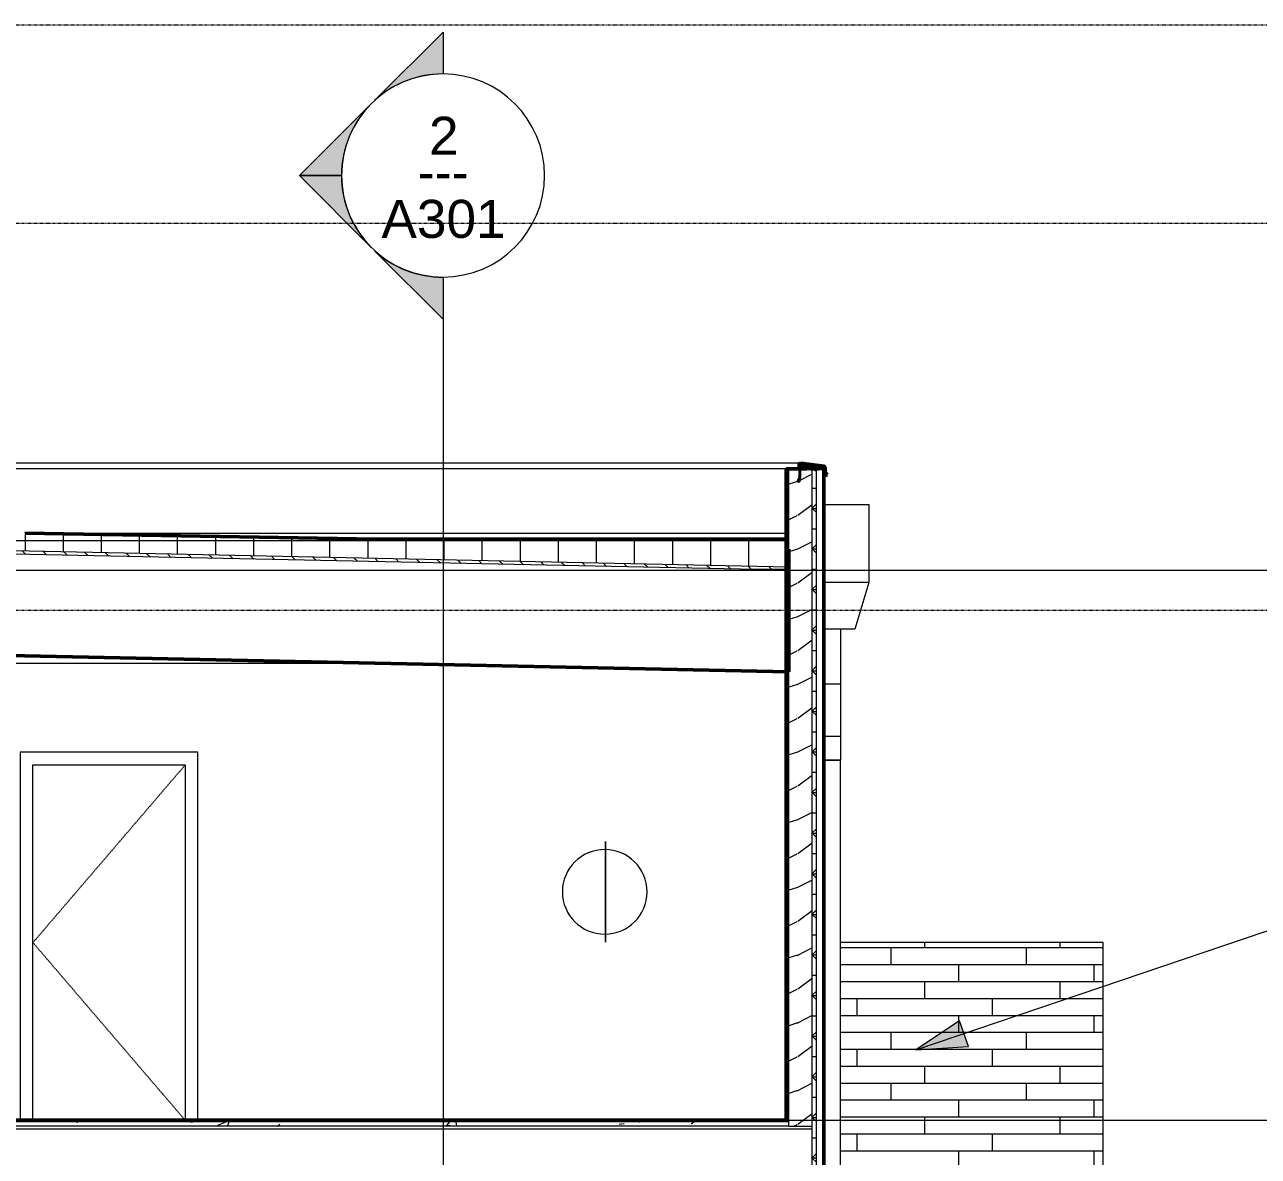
# Model space of a CAD drawing. Header units: inches. Extents: x -4169 to 1217, y -214 to 588.
# Drawn here: x 557.6 to 849.2, y 259.5 to 527 of the extents above; entities that cross this region are included whole.
import ezdxf

# ---------------------------------------------------------------- set-up
doc = ezdxf.new("R2010")
doc.units = ezdxf.units.IN
doc.header["$MEASUREMENT"] = 0
for name, pattern in [('Aligning Line 1_8_', [0.25, 0.125, -0.125]), ('Dash 1_16_', [0.125, 0.0625, -0.0625]), ('Grid Line 1_2_', [0.875, 0.5, -0.125, 0.125, -0.125])]:
    doc.linetypes.add(name, pattern=pattern)
for name, color, linetype, lineweight in [('0-5', 10, 'Continuous', 13), ('0-6', 90, 'Continuous', 5), ('0-7', 253, 'Continuous', 13), ('A-DOOR-1', 7, 'Dash 1_16_', 9), ('A-DOOR-FRAM-1', 7, 'Continuous', 9), ('A-FLOR-3', 192, 'Continuous', 50), ('A-FLOR-LEVL-1', 51, 'Grid Line 1_2_', 9), ('A-FLOR-MCUT', 51, 'Continuous', 13), ('A-FLOR-PATT-1', 8, 'Continuous', 9), ('A-GENM', 5, 'Continuous', 9), ('A-ROOF', 132, 'Continuous', 13), ('A-ROOF-1', 132, 'Continuous', 50), ('A-ROOF-PATT-1', 132, 'Continuous', 9), ('A-WALL', 113, 'Continuous', 13), ('A-WALL-1', 10, 'Continuous', 13), ('A-WALL-2', 113, 'Continuous', 50), ('A-WALL-PATT-3', 111, 'Continuous', 9), ('E-LITE-EQPM-1', 53, 'Continuous', 9), ('G-ANNO-SYMB', 111, 'Aligning Line 1_8_', 9), ('G-ANNO-SYMB-1', 254, 'Aligning Line 1_8_', 9), ('G-ANNO-SYMB-2', 147, 'Aligning Line 1_8_', 9), ('G-ANNO-SYMB-3', 111, 'Continuous', 9), ('G-ANNO-TEXT', 231, 'Continuous', 9)]:
    doc.layers.add(name, color=color, linetype=linetype, lineweight=lineweight)
doc.styles.add('Arial', font='arial.ttf', dxfattribs={"height": 9})
doc.styles.add('Century Gothic', font='ufonts.com_century-gothic.ttf', dxfattribs={"height": 9})
pattern_1 = [(0, (-3114.207, 0), (0, 4.798), []), (315, (-3114.207, 0), (4.7984266, 0), [6.786, -6.786]), (45, (-3114.207, 0), (4.7984266, 0), [6.786, -6.786])]
pattern_2 = [(216.87, (-3107.81, 15.994), (47.9809429, 31.9870857), [7.997, -71.971]), (206.565, (-3098.213, 11.196), (-15.993714, -15.994133), [17.881, -17.881]), (198.435, (-3098.213, 3.199), (-31.9867405, -15.99388), [10.115, -40.461])]
pattern_3 = [(0, (-3114.207, 0), (0, 9), []), (90, (-3114.207, 0), (-9, 6e-16), [])]

# ---------------------------------------------------------------- blocks, each defined once
blk = doc.blocks.new('Studio Light - 120V-1360589-BUILDING ELEVATION - COURTYARD - LOOKING WEST')
at = {"layer": 'E-LITE-EQPM-1'}
for p, q in [((3809.11, 190), (3809.11, 201.91)), ((3809.11, 201.91), (3809.11, 190)), ((3809.11, 190), (3809.11, 178.09)), ((3809.11, 178.09), (3809.11, 190))]:
    blk.add_line(p, q, dxfattribs=at)
for start, end in [(0, 180), (180, 0)]:
    blk.add_arc((3808.93, 190), 10, start, end, dxfattribs=at)
blk = doc.blocks.new('CTR - 2nd Phase_rvt-2-BUILDING ELEVATION - COURTYARD - LOOKING WEST')
at = {"layer": 'A-FLOR-LEVL-1'}
for p, q in [((1814.21, 398), (4168.71, 398)), ((1814.21, 268), (4168.71, 268))]:
    blk.add_line(p, q, dxfattribs=at)
at = {"layer": 'G-ANNO-SYMB-1'}
for p, q in [((1910.93, 526.95), (4072.03, 526.95)), ((1910.93, 388.59), (4072.03, 388.59))]:
    blk.add_line(p, q, dxfattribs=at)
at = {"layer": '0-7'}
blk.add_blockref('Studio Light - 120V-1360589-BUILDING ELEVATION - COURTYARD - LOOKING WEST', (0, 132), dxfattribs=at)
blk = doc.blocks.new('Single-Flush - 36_ x 84_-1372824-BUILDING ELEVATION - COURTYARD - LOOKING WEST')
at = {"layer": 'A-DOOR-1'}
for p in [(3709.8, 352), (3709.8, 268)]:
    blk.add_line(p, (3673.8, 310), dxfattribs=at)
at = {"layer": 'A-DOOR-FRAM-1'}
for p, q in [((3670.8, 355), (3670.8, 268)), ((3712.8, 355), (3670.8, 355)), ((3712.8, 268), (3712.8, 355)), ((3673.8, 268), (3673.8, 352)), ((3673.8, 352), (3709.8, 352)), ((3709.8, 352), (3709.8, 268))]:
    blk.add_line(p, q, dxfattribs=at)
blk = doc.blocks.new('CTR - 1st Phase - Unit Layouts_rvt-2-BUILDING ELEVATION - COURTYARD - LOOKING WEST')
at = {"layer": 'A-WALL-1'}
blk.add_line((3756.47, 376), (3580.42, 376), dxfattribs=at)
at = {"layer": '0-5'}
blk.add_blockref('Single-Flush - 36_ x 84_-1372824-BUILDING ELEVATION - COURTYARD - LOOKING WEST', (0, 0), dxfattribs=at)
blk = doc.blocks.new('CTR  - Topography_rvt-2-BUILDING ELEVATION - COURTYARD - LOOKING WEST')
at = {"layer": 'G-ANNO-SYMB-2'}
blk.add_line((1910.93, 480), (4072.03, 480), dxfattribs=at)
blk = doc.blocks.new('CTR - 1st Phase - Common Walls_rvt-2-BUILDING ELEVATION - COURTYARD - LOOKING WEST')
at = {"layer": 'A-FLOR-LEVL-1'}
for p, q in [((1814.21, 398), (4168.71, 398)), ((1814.21, 268), (4168.71, 268))]:
    blk.add_line(p, q, dxfattribs=at)
at = {"layer": 'G-ANNO-SYMB-2'}
for p, q in [((1910.93, 526.95), (4072.03, 526.95)), ((1910.93, 526.95), (4072.03, 526.95)), ((1910.93, 480), (4072.03, 480))]:
    blk.add_line(p, q, dxfattribs=at)
blk = doc.blocks.new('Basic Wall _ EXT - FIBER CEMENT - SMALL - ___-1820306-BUILDING ELEVATION - COURTYARD - LOOKING WEST')
at = {"layer": 'A-WALL'}
for p, q in [((3854.87, 419.86), (3854.47, 419.23)), ((3854.91, 422), (3854.91, 419.99)), ((3854.99, 419.99), (3854.99, 422)), ((3855.14, 422), (3855.14, 419.94)), ((3855.22, 419.94), (3855.22, 422)), ((3856.83, 421.96), (3857.65, 421.96)), ((3857.65, 421.96), (3857.65, 422)), ((3859.43, 422), (3860.47, 422)), ((3860.47, 422), (3860.6, 422)), ((3854.54, 419.19), (3854.94, 419.81)), ((3854.66, 418.91), (3854.59, 418.95)), ((3855.08, 419.12), (3854.66, 418.91)), ((3855.11, 419.81), (3854.7, 419.15)), ((3854.7, 419.15), (3854.77, 419.11)), ((3854.73, 418.85), (3855.12, 419.05)), ((3854.77, 419.11), (3855.17, 419.77)), ((3855.12, 419.05), (3855.08, 419.12))]:
    blk.add_line(p, q, dxfattribs=at)
at = {"layer": 'A-WALL', "flags": 128}
for points in [[(3856.67, 422), (3856.75, 421.97), (3856.83, 421.96)], [(3860.6, 422), (3860.67, 421.98), (3860.72, 421.95)]]:
    blk.add_lwpolyline(points, dxfattribs=at)
at = {"layer": 'A-WALL'}
for centre, radius, start, end in [((3854.66, 419.99), 0.25, 327.2625, 0), ((3854.66, 419.99), 0.329, 327.2625, 0), ((3854.89, 419.94), 0.25, 328.2381, 0), ((3854.89, 419.94), 0.329, 328.2381, 0), ((3854.68, 419.1), 0.25, 147.2625, 279.7366), ((3854.68, 419.1), 0.171, 147.2625, 237.3808)]:
    blk.add_arc(centre, radius, start, end, dxfattribs=at)
at = {"layer": 'A-WALL-2'}
for p, q in [((3854.91, 423.03), (3854.91, 422)), ((3854.99, 422), (3854.99, 423.03)), ((3855.14, 422.86), (3855.14, 422)), ((3855.18, 423.2), (3860.77, 422.52)), ((3860.78, 422.6), (3855.19, 423.28)), ((3855.22, 422), (3855.22, 422.86)), ((3855.51, 422.99), (3856.61, 422.04)), ((3856.66, 422.1), (3855.56, 423.05)), ((3857.65, 422.04), (3856.83, 422.04)), ((3857.65, 422), (3857.65, 422.04)), ((3860.71, 422.47), (3859.14, 422.44)), ((3859.14, 422.44), (3859.14, 422.16)), ((3859.14, 422.16), (3860.3, 422.16)), ((3859.22, 422.37), (3860.65, 422.39)), ((3859.22, 422.23), (3859.22, 422.37)), ((3860.3, 422.23), (3859.22, 422.23)), ((3859.43, 422.08), (3859.43, 422)), ((3860.6, 422.08), (3859.43, 422.08)), ((3860.3, 422.16), (3860.3, 422.23)), ((3860.65, 422.39), (3860.69, 422.24)), ((3860.69, 422.24), (3860.77, 422.27)), ((3860.77, 422.27), (3860.71, 422.47)), ((3860.77, 421.83), (3860.77, 421.39)), ((3860.84, 420.64), (3860.8, 420.57)), ((3860.8, 420.57), (3861.08, 420.44)), ((3860.82, 421.22), (3861.2, 420.59)), ((3861.11, 420.51), (3860.84, 420.64)), ((3860.85, 421.39), (3860.85, 421.83)), ((3861.27, 420.63), (3860.88, 421.26)), ((3860.92, 422.35), (3860.92, 421.44)), ((3860.97, 421.26), (3861.4, 420.6)), ((3861, 421.44), (3861, 422.35)), ((3861.51, 420.57), (3861.04, 421.3)), ((3861.2, 420.59), (3861.27, 420.63)), ((3861.4, 420.6), (3861.28, 420.52)), ((3861.32, 420.45), (3861.51, 420.57))]:
    blk.add_line(p, q, dxfattribs=at)
at = {"layer": 'A-WALL-2', "flags": 128}
for points in [[(3856.61, 422.04), (3856.64, 422.02), (3856.67, 422)], [(3860.72, 421.95), (3860.76, 421.89), (3860.77, 421.83)]]:
    blk.add_lwpolyline(points, dxfattribs=at)
at = {"layer": 'A-WALL-2'}
for centre, radius, start, end in [((3855.16, 423.03), 0.25, 83.0705, 180), ((3855.16, 423.03), 0.171, 83.0705, 180), ((3855.39, 422.86), 0.25, 49.2771, 180), ((3855.39, 422.86), 0.171, 49.2771, 180), ((3856.83, 422.29), 0.25, 229.2771, 270), ((3860.6, 421.83), 0.25, 0, 90), ((3860.75, 422.35), 0.171, 0, 83.0705), ((3861.1, 421.39), 0.329, 180, 211.4324), ((3860.75, 422.35), 0.25, 0, 83.0705), ((3861.1, 421.39), 0.25, 180, 211.4324), ((3861.25, 421.44), 0.329, 180, 212.826), ((3861.25, 421.44), 0.25, 180, 212.826), ((3861.18, 420.67), 0.25, 244.1745, 302.0105), ((3861.18, 420.67), 0.171, 244.1745, 302.0105)]:
    blk.add_arc(centre, radius, start, end, dxfattribs=at)
blk = doc.blocks.new('Basic Wall _ EXT - FIBER CEMENT - SMALL - ___-1939673-BUILDING ELEVATION - COURTYARD - LOOKING WEST')
at = {"layer": 'A-WALL'}
for p, q in [((3855.16, 423.28), (3405.58, 423.28)), ((3855.39, 423.11), (3855.03, 423.11)), ((3860.71, 422.47), (3856.24, 422.47)), ((3859.14, 422.44), (3856.27, 422.44)), ((3859.14, 422.16), (3856.6, 422.16)), ((3856.61, 422.04), (3856.67, 422)), ((3859.43, 422.08), (3856.64, 422.08)), ((3860.69, 422.24), (3859.22, 422.24)), ((3860.6, 422), (3860.64, 421.99)), ((3860.84, 420.64), (3860.72, 420.64)), ((3860.8, 420.57), (3860.72, 420.57)), ((3860.72, 420.42), (3861.18, 420.42)), ((3860.76, 421.87), (3860.77, 421.83)), ((3861.2, 420.59), (3860.99, 420.59)), ((3861.4, 420.6), (3861.21, 420.6)), ((3854.66, 418.91), (3854.6, 418.91))]:
    blk.add_line(p, q, dxfattribs=at)
at = {"layer": 'A-WALL', "flags": 128}
for points in [[(3855.16, 423.28), (3855.13, 423.28), (3855.08, 423.27), (3855.02, 423.24), (3854.98, 423.2), (3854.94, 423.15), (3854.92, 423.09), (3854.91, 423.03)], [(3855.56, 423.05), (3855.51, 423.09), (3855.45, 423.11), (3855.38, 423.11), (3855.32, 423.1), (3855.26, 423.07), (3855.21, 423.03), (3855.18, 422.98), (3855.15, 422.92), (3855.14, 422.86)], [(3854.91, 419.99), (3854.91, 419.95), (3854.9, 419.9)], [(3855.14, 419.94), (3855.14, 419.89), (3855.13, 419.85)], [(3856.83, 422.04), (3856.77, 422.05), (3856.71, 422.07), (3856.66, 422.1)], [(3860.85, 421.85), (3860.84, 421.89), (3860.81, 421.95), (3860.77, 422.01), (3860.72, 422.05), (3860.66, 422.07), (3860.6, 422.08)], [(3860.68, 421.98), (3860.72, 421.95), (3860.75, 421.91)], [(3860.77, 421.39), (3860.77, 421.33), (3860.79, 421.28), (3860.82, 421.22)], [(3861, 422.35), (3860.99, 422.41), (3860.97, 422.47), (3860.93, 422.52), (3860.89, 422.56), (3860.83, 422.59), (3860.78, 422.6)], [(3860.88, 421.26), (3860.86, 421.3), (3860.85, 421.35), (3860.85, 421.39)], [(3860.92, 421.44), (3860.92, 421.38), (3860.94, 421.32), (3860.97, 421.26)], [(3861.04, 421.3), (3861.01, 421.35), (3861, 421.39), (3861, 421.44)], [(3861.08, 420.44), (3861.14, 420.42), (3861.18, 420.42)], [(3861.24, 420.5), (3861.19, 420.49), (3861.15, 420.5)], [(3861.2, 420.42), (3861.26, 420.43), (3861.32, 420.45)]]:
    blk.add_lwpolyline(points, dxfattribs=at)
blk = doc.blocks.new('077123 - Manufactured Gutters and Downspouts - 077123 - Manufactured Gutters and Downspouts-2024313-BUILDING ELEVATION - COURTYARD - LOOKING WEST')
at = {"layer": 'A-GENM'}
for p, q in [((3860.72, 413.51), (3871.39, 413.51)), ((3871.39, 413.51), (3871.39, 395.11)), ((3871.39, 395.11), (3860.72, 395.11)), ((3871.39, 395.11), (3868.04, 384.1)), ((3868.04, 384.1), (3860.72, 384.1)), ((3864.7, 384.1), (3864.7, 371.1)), ((3864.7, 371.1), (3860.72, 371.1)), ((3864.7, 371.1), (3864.7, 358.75)), ((3864.7, 358.75), (3860.72, 358.75)), ((3864.7, 358.75), (3864.7, 353.15)), ((3864.7, 353.15), (3860.72, 353.15)), ((3860.72, 353.15), (3864.7, 353.15)), ((3864.7, 102.78), (3864.7, 353.15))]:
    blk.add_line(p, q, dxfattribs=at)
blk = doc.blocks.new('Section - Section Head - Filled-22785-BUILDING ELEVATION - COURTYARD - LOOKING WEST')
at = {"layer": 'G-ANNO-SYMB-3'}
h = blk.add_hatch(color=256, dxfattribs=at)
edge = h.paths.add_edge_path(flags=0)
edge.add_line((2563.93, -148.84), (2547.82, -132.73))
edge.add_line((2547.82, -132.73), (2547.82, -142.64))
edge.add_arc((2547.82, -166.67), 24.03, 47.9216, 90, ccw=False)
h = blk.add_hatch(color=256, dxfattribs=at)
edge = h.paths.add_edge_path(flags=0)
edge.add_arc((2547.82, -166.67), 24, 0, 45, ccw=False)
edge.add_line((2571.82, -166.67), (2581.76, -166.67))
edge.add_line((2581.76, -166.67), (2564.79, -149.7))
h = blk.add_hatch(color=256, dxfattribs=at)
edge = h.paths.add_edge_path(flags=0)
edge.add_line((2564.79, -183.64), (2581.76, -166.67))
edge.add_line((2581.76, -166.67), (2571.82, -166.67))
edge.add_arc((2547.82, -166.67), 24, 315, 360, ccw=False)
h = blk.add_hatch(color=256, dxfattribs=at)
edge = h.paths.add_edge_path(flags=0)
edge.add_arc((2547.82, -166.67), 24.03, 270, 312.0784, ccw=False)
edge.add_line((2547.82, -190.7), (2547.82, -200.61))
edge.add_line((2547.82, -200.61), (2563.93, -184.51))
for p, q in [((2547.82, -142.64), (2547.82, -132.73)), ((2547.82, -132.73), (2563.93, -148.84)), ((2564.79, -149.7), (2581.76, -166.67)), ((2581.76, -166.67), (2564.79, -183.64)), ((2571.82, -166.67), (2581.76, -166.67)), ((2581.76, -166.67), (2571.82, -166.67)), ((2563.93, -184.51), (2547.82, -200.61)), ((2547.82, -200.61), (2547.82, -190.7))]:
    blk.add_line(p, q, dxfattribs=at)
for centre, radius, start, end in [((2547.82, -166.7), 24, 90, 270), ((2547.82, -166.67), 24.03, 47.9216, 90), ((2547.82, -166.7), 24, 270, 90), ((2547.82, -166.67), 24, 360, 45), ((2547.82, -166.67), 24, 315, 360), ((2547.82, -166.67), 24.03, 270, 312.0784)]:
    blk.add_arc(centre, radius, start, end, dxfattribs=at)

msp = doc.modelspace()

# ---------------------------------------------------------------- hatches: boundary and pattern name
at = {"layer": 'A-FLOR-PATT-1'}
h = msp.add_hatch(dxfattribs=at)
h.set_pattern_fill('FP_44', color=256, style=0, pattern_type=2)
h.set_pattern_definition([(50, (-3114.207, 0), (27.5427, -2.40992), [2.88, -31.68]), (355, (-3114.207, 0), (-5.32784, 28.88427), [2.304, -25.344]), (100.451, (-3111.912, -0.2), (22.21532, 26.47393), [2.448, -26.924]), (46.184, (-3114.207, 7.68), (40.98187, -6.35642), [4.32, -47.52]), (96.636, (-3110.792, 7.15), (35.89075, 37.4062), [3.671, -40.386]), (351.184, (-3114.207, 7.68), (35.89097, 37.4062), [3.456, -38.016]), (21, (-3110.367, 5.76), (22.92104, -15.46073), [2.88, -31.68]), (326, (-3110.367, 5.76), (9.34353, 27.84574), [2.304, -25.344]), (71.451, (-3108.457, 4.472), (32.26477, 12.38442), [2.448, -26.924]), (37.5, (-3114.207, 0), (0.466855, 12.782707), [1.267, -23.77, 1.267, -24.461, -25.44]), (37.5, (-3114.207, 0), (0.466855, 12.782707), [-50.765, 1.267, -24.173]), (7.5, (-3114.207, 0), (10.10159, 15.14509), [1.267, -13.402, 1.267, -23.194, -9.696]), (7.5, (-3114.207, 0), (10.10159, 15.14509), [-39.13, 1.267, -8.429]), (327.5, (-3122.77, 0), (20.49916, -0.86578), [1.267, -8.333, 1.267, -28.685, -39.744]), (327.5, (-3122.77, 0), (20.49916, -0.86578), [-39.552, 1.267, -38.477]), (317.5, (-3126.61, 0), (22.39478, 3.84429), [1.267, -11.213, 1.267, -18.624, -28.224]), (317.5, (-3126.61, 0), (22.39478, 3.84429), [-32.371, 1.267, -26.957])])
h.paths.add_polyline_path([(451.3146, 266.625), (738.2666, 266.625), (738.2666, 267.625), (288.5916, 267.625), (288.5916, 266.625), (417.5474, 266.625)], flags=0)
at = {"layer": 'A-ROOF-PATT-1'}
h = msp.add_hatch(dxfattribs=at)
h.set_pattern_fill('FP_57', color=256, style=0, pattern_type=2)
h.set_pattern_definition(pattern_3)
h.paths.add_polyline_path([(738.2666, 398.7554), (738.2666, 402.7562), (737.6416, 402.7693), (737.6416, 402.5193), (557.6416, 402.5184), (687.6854, 399.8091)], flags=0)
h.paths.add_polyline_path([(557.6416, 402.5193), (557.6416, 406.5193), (293.4666, 412.0229), (293.4666, 408.022), (552.6164, 402.624)], flags=0)
h = msp.add_hatch(dxfattribs=at)
h.set_pattern_fill('FP_45', color=256, style=0, pattern_type=2)
h.set_pattern_definition(pattern_1)
h.paths.add_polyline_path([(738.2666, 398.0052), (738.2666, 398.7554), (293.4666, 408.022), (293.4666, 407.2719), (687.6854, 399.059)], flags=0)
h = msp.add_hatch(dxfattribs=at)
h.set_pattern_fill('FP_57', color=256, style=0, pattern_type=2)
h.set_pattern_definition(pattern_3)
h.paths.add_polyline_path([(653.9181, 402.5193), (737.6416, 402.5193), (737.6416, 405.1344), (640.7358, 405.1344), (557.6416, 406.5193), (557.6416, 402.5193), (637.0345, 402.5193)], flags=0)
at = {"layer": 'A-WALL-PATT-3'}
h = msp.add_hatch(dxfattribs=at)
h.set_pattern_fill('FP_7', color=256, style=0, pattern_type=2)
h.set_pattern_definition(pattern_2)
h.paths.add_polyline_path([(738.3363, 350.5), (743.7666, 350.5), (743.7666, 422), (741.0166, 422), (741.004, 419.8501), (740.9674, 419.767), (740.5585, 419.1066), (740.4916, 419.1481), (740.9378, 419.94), (740.9378, 422), (740.7853, 422), (740.7719, 419.8997), (740.733, 419.8146), (740.3321, 419.191), (740.3088, 419.0618), (740.4553, 418.9084), (740.8762, 419.1188), (740.9114, 419.0484), (740.5184, 418.852), (740.2677, 418.9604), (740.2659, 419.2336), (740.7065, 419.9924), (740.7065, 422), (738.2666, 422), (738.2666, 350.5)], flags=0)
h = msp.add_hatch(dxfattribs=at)
h.set_pattern_fill('FP_45', color=256, style=0, pattern_type=2)
h.set_pattern_definition(pattern_1)
h.paths.add_polyline_path([(744.7666, 350.5), (744.7666, 422), (743.7666, 422), (743.7666, 350.5)], flags=0)
h = msp.add_hatch(dxfattribs=at)
h.set_pattern_fill('FP_43', color=256, style=0, pattern_type=2)
h.set_pattern_definition([(0, (-3114.207, 0), (30.72, 7.68), [1.267, -21.773, 1.267, -21.773, -122.88]), (0, (-3114.207, 0), (30.72, 7.68), [-46.08, 1.267, -44.813, 1.267, -21.773, -53.76]), (0, (-3114.207, 0), (30.72, 7.68), [-115.2, 1.267, -14.093, 1.267, -37.133]), (120, (-3102.687, 3.84), (-22.011075, 22.7643), [1.267, -21.773, 1.267, -21.773, -122.88]), (120, (-3102.687, 3.84), (-22.011075, 22.7643), [-46.08, 1.267, -44.813, 1.267, -21.773, -53.76]), (120, (-3102.687, 3.84), (-22.011075, 22.7643), [-115.2, 1.267, -14.093, 1.267, -37.133]), (240, (-3098.847, 19.2), (-8.708925, -30.4443), [1.267, -21.773, 1.267, -21.773, -122.88]), (240, (-3098.847, 19.2), (-8.708925, -30.4443), [-46.08, 1.267, -44.813, 1.267, -21.773, -53.76]), (240, (-3098.847, 19.2), (-8.708925, -30.4443), [-115.2, 1.267, -14.093, 1.267, -37.133])])
h.paths.add_polyline_path([(737.6416, 109.75), (738.2666, 109.75), (738.2666, 110.125), (737.6416, 110.125)], flags=0)
h.paths.add_polyline_path([(738.2666, 137.375), (738.2666, 149), (737.6416, 149), (737.6416, 137.375)], flags=0)
h.paths.add_polyline_path([(738.2666, 229.75), (738.2666, 240.75), (737.6416, 240.75), (737.6416, 229.75)], flags=0)
h.paths.add_polyline_path([(738.2666, 268), (738.2666, 350.5), (737.6416, 350.5), (737.6416, 268)], flags=0)
h = msp.add_hatch(dxfattribs=at)
h.set_pattern_fill('FP_7', color=256, style=0, pattern_type=2)
h.set_pattern_definition(pattern_2)
h.paths.add_polyline_path([(743.7666, 109.75), (743.7666, 111.25), (738.2666, 111.25), (738.2666, 109.75), (742.5572, 109.75)], flags=0)
h.paths.add_polyline_path([(738.3363, 136), (743.7666, 136), (743.7666, 149), (738.2666, 149), (738.2666, 136)], flags=0)
h.paths.add_polyline_path([(738.3363, 229.75), (743.7666, 229.75), (743.7666, 241.875), (738.2666, 241.875), (738.2666, 229.75)], flags=0)
h.paths.add_polyline_path([(738.2666, 266.625), (743.7666, 266.625), (743.7666, 350.5), (738.2666, 350.5), (738.2666, 267.625)], flags=0)
h = msp.add_hatch(dxfattribs=at)
h.set_pattern_fill('FP_45', color=256, style=0, pattern_type=2)
h.set_pattern_definition(pattern_1)
h.paths.add_polyline_path([(744.7666, 109.75), (744.7666, 149), (743.7666, 149), (743.7666, 109.75)], flags=0)
h.paths.add_polyline_path([(743.7666, 229.75), (744.7666, 229.75), (744.7666, 350.5), (743.7666, 350.5), (743.7666, 232.6074)], flags=0)
h = msp.add_hatch(dxfattribs=at)
h.set_pattern_fill('FP_51', color=256, style=0, pattern_type=2)
h.set_pattern_definition([(0, (810.392, 268.8), (0, 4), []), (90, (810.392, 268.8), (-8, 8), [4, -28]), (90, (826.392, 272.8), (-8, 8), [4, -28])])
h.paths.add_polyline_path([(812.5166, 230.125), (812.5166, 310), (750.4916, 310), (750.4916, 230.125), (755.2199, 230.125)], flags=0)
at = {"layer": 'G-ANNO-TEXT'}
msp.add_hatch(color=256, dxfattribs=at).paths.add_polyline_path([(768.273, 284.6359), (780.6699, 285.4456), (778.6042, 291.5356)], flags=0)

# ---------------------------------------------------------------- linework, layer by layer
at = {"layer": 'A-FLOR-3'}
msp.add_line((737.6416, 268), (288.5916, 268), dxfattribs=at)
at = {"layer": 'A-FLOR-LEVL-1'}
for p, q in [((-1299.2508, 398), (1053.7573, 398)), ((-1299.2508, 268), (1053.7573, 268))]:
    msp.add_line(p, q, dxfattribs=at)
at = {"layer": 'A-FLOR-MCUT'}
for p, q in [((738.2666, 267.875), (288.5916, 267.875)), ((738.2666, 267.625), (288.5916, 267.625)), ((738.2666, 266.625), (288.5916, 266.625)), ((743.7666, 265.875), (288.5916, 265.875)), ((738.2666, 268), (737.6416, 268))]:
    msp.add_line(p, q, dxfattribs=at)
at = {"layer": 'A-ROOF'}
for p, q in [((738.2666, 398.7554), (293.4666, 408.022)), ((738.2666, 398.0052), (293.4666, 407.2719)), ((557.6416, 406.7693), (737.6416, 406.7693)), ((640.7358, 405.1344), (557.6416, 406.5193)), ((737.6416, 405.1344), (640.7358, 405.1344)), ((738.2666, 402.7562), (737.6416, 402.7693))]:
    msp.add_line(p, q, dxfattribs=at)
at = {"layer": 'A-ROOF-1'}
for p, q in [((640.7362, 405.3844), (557.6416, 406.7693)), ((737.6416, 405.3844), (640.7362, 405.3844)), ((738.2666, 403.0063), (737.6416, 403.0193)), ((738.2666, 374), (738.2666, 403.0063)), ((293.4666, 383.2667), (738.2666, 374))]:
    msp.add_line(p, q, dxfattribs=at)
at = {"layer": 'A-WALL'}
for p, q in [((737.6416, 422), (294.7166, 422)), ((738.2666, 266.625), (738.2666, 422)), ((740.2659, 419.2336), (740.6668, 419.8572)), ((740.7065, 419.9924), (740.7065, 422)), ((740.7853, 422), (740.7853, 419.9924)), ((740.9378, 419.94), (740.9378, 422)), ((741.0166, 422), (741.0166, 419.94)), ((742.4649, 422), (742.6183, 422)), ((743.4438, 421.9615), (742.6183, 421.9615)), ((743.4438, 422), (743.4438, 421.9615)), ((743.7666, 229.75), (743.7666, 422)), ((744.7666, 229.75), (744.7666, 422)), ((746.3909, 422), (745.2197, 422)), ((746.2666, 229.75), (746.2666, 422)), ((740.2822, 418.9541), (740.3838, 418.9541)), ((740.733, 419.8146), (740.3321, 419.191)), ((740.3838, 418.9541), (740.4553, 418.9084)), ((740.3879, 418.9084), (740.4553, 418.9084)), ((740.4553, 418.9084), (740.8762, 419.1188)), ((740.4916, 419.1481), (740.9004, 419.8084)), ((740.5585, 419.1066), (740.4916, 419.1481)), ((740.9114, 419.0484), (740.5184, 418.852)), ((740.9674, 419.767), (740.5585, 419.1066)), ((740.8762, 419.1188), (740.9114, 419.0484)), ((746.5166, 350.5), (746.2666, 350.5)), ((812.5166, 310), (750.4916, 310)), ((812.5166, 230.125), (812.5166, 310)), ((738.2666, 266.625), (743.7666, 266.625))]:
    msp.add_line(p, q, dxfattribs=at)
for centre, radius, start, end in [((740.4565, 419.9924), 0.25, 327.262537, 360), ((740.4565, 419.9924), 0.3287, 327.262537, 0), ((740.6878, 419.94), 0.25, 328.2381, 0), ((740.6878, 419.94), 0.3287, 328.2381, 360), ((742.6183, 422.2903), 0.3287, 241.998911, 270), ((746.3909, 421.8287), 0.1713, 42.764033, 90), ((740.4762, 419.0984), 0.25, 147.262537, 279.73663), ((740.4762, 419.0984), 0.1713, 147.262537, 237.380757)]:
    msp.add_arc(centre, radius, start, end, dxfattribs=at)
for points in [[(740.6886, 419.8995), (740.6945, 419.9142), (740.7035, 419.9448), (740.7065, 419.9765), (740.7065, 419.9924)], [(740.921, 419.8497), (740.9265, 419.8641), (740.935, 419.8938), (740.9378, 419.9246), (740.9378, 419.94)], [(746.5166, 421.945), (746.5085, 421.9537), (746.4909, 421.9693), (746.4703, 421.9809), (746.4595, 421.9856)]]:
    msp.add_open_spline(points, degree=3, dxfattribs=at)
at = {"layer": 'A-WALL-2'}
for p, q in [((737.6416, 422), (737.6416, 268)), ((740.7065, 422), (737.6416, 422)), ((740.9378, 422), (740.7853, 422)), ((742.464, 422), (741.0166, 422)), ((745.2197, 422), (743.4438, 422)), ((746.5166, 229.75), (746.5166, 421.945))]:
    msp.add_line(p, q, dxfattribs=at)
at = {"layer": 'G-ANNO-SYMB'}
for p, q in [((-1203.2806, 526.9531), (957.8234, 526.9531)), ((-1203.2806, 480), (957.8234, 480))]:
    msp.add_line(p, q, dxfattribs=at)
at = {"layer": 'G-ANNO-SYMB-3'}
msp.add_line((656.5166, 467.281), (656.5166, -142.6729), dxfattribs=at)
at = {"layer": 'G-ANNO-TEXT'}
for p, q in [((768.273, 284.6359), (949.3901, 346.071)), ((778.6042, 291.5356), (768.273, 284.6359)), ((780.6699, 285.4456), (778.6042, 291.5356)), ((768.273, 284.6359), (780.6699, 285.4456))]:
    msp.add_line(p, q, dxfattribs=at)

# ---------------------------------------------------------------- block references
at = {"layer": '0-6'}
for name in ['CTR - 2nd Phase_rvt-2-BUILDING ELEVATION - COURTYARD - LOOKING WEST', 'CTR - 1st Phase - Common Walls_rvt-2-BUILDING ELEVATION - COURTYARD - LOOKING WEST', 'CTR  - Topography_rvt-2-BUILDING ELEVATION - COURTYARD - LOOKING WEST', 'CTR - 1st Phase - Unit Layouts_rvt-2-BUILDING ELEVATION - COURTYARD - LOOKING WEST']:
    msp.add_blockref(name, (-3114.2072, 0), dxfattribs=at)
at = {"layer": 'A-GENM'}
msp.add_blockref('077123 - Manufactured Gutters and Downspouts - 077123 - Manufactured Gutters and Downspouts-2024313-BUILDING ELEVATION - COURTYARD - LOOKING WEST', (-3114.2072, 0), dxfattribs=at)
at = {"layer": 'A-WALL'}
for name in ['Basic Wall _ EXT - FIBER CEMENT - SMALL - ___-1939673-BUILDING ELEVATION - COURTYARD - LOOKING WEST', 'Basic Wall _ EXT - FIBER CEMENT - SMALL - ___-1820306-BUILDING ELEVATION - COURTYARD - LOOKING WEST']:
    msp.add_blockref(name, (-3114.2072, 0), dxfattribs=at)
at = {"layer": 'G-ANNO-SYMB-3', "rotation": 180}
msp.add_blockref('Section - Section Head - Filled-22785-BUILDING ELEVATION - COURTYARD - LOOKING WEST', (3204.3378, 324.6081), dxfattribs=at)

# ---------------------------------------------------------------- texts
at = {"layer": 'G-ANNO-SYMB-3', "char_height": 9, "attachment_point": 1}
for s, insert, width, style in [('2', (653.1956, 505.1897), 8.484, 'Arial'), ('---', (650.5443, 496.683), 15.453, 'Century Gothic'), ('A301', (641.9515, 485.5534), 35.754, 'Arial')]:
    msp.add_mtext(s, dxfattribs=dict(at, insert=insert, width=width, style=style))

doc.saveas('drawing.dxf')
